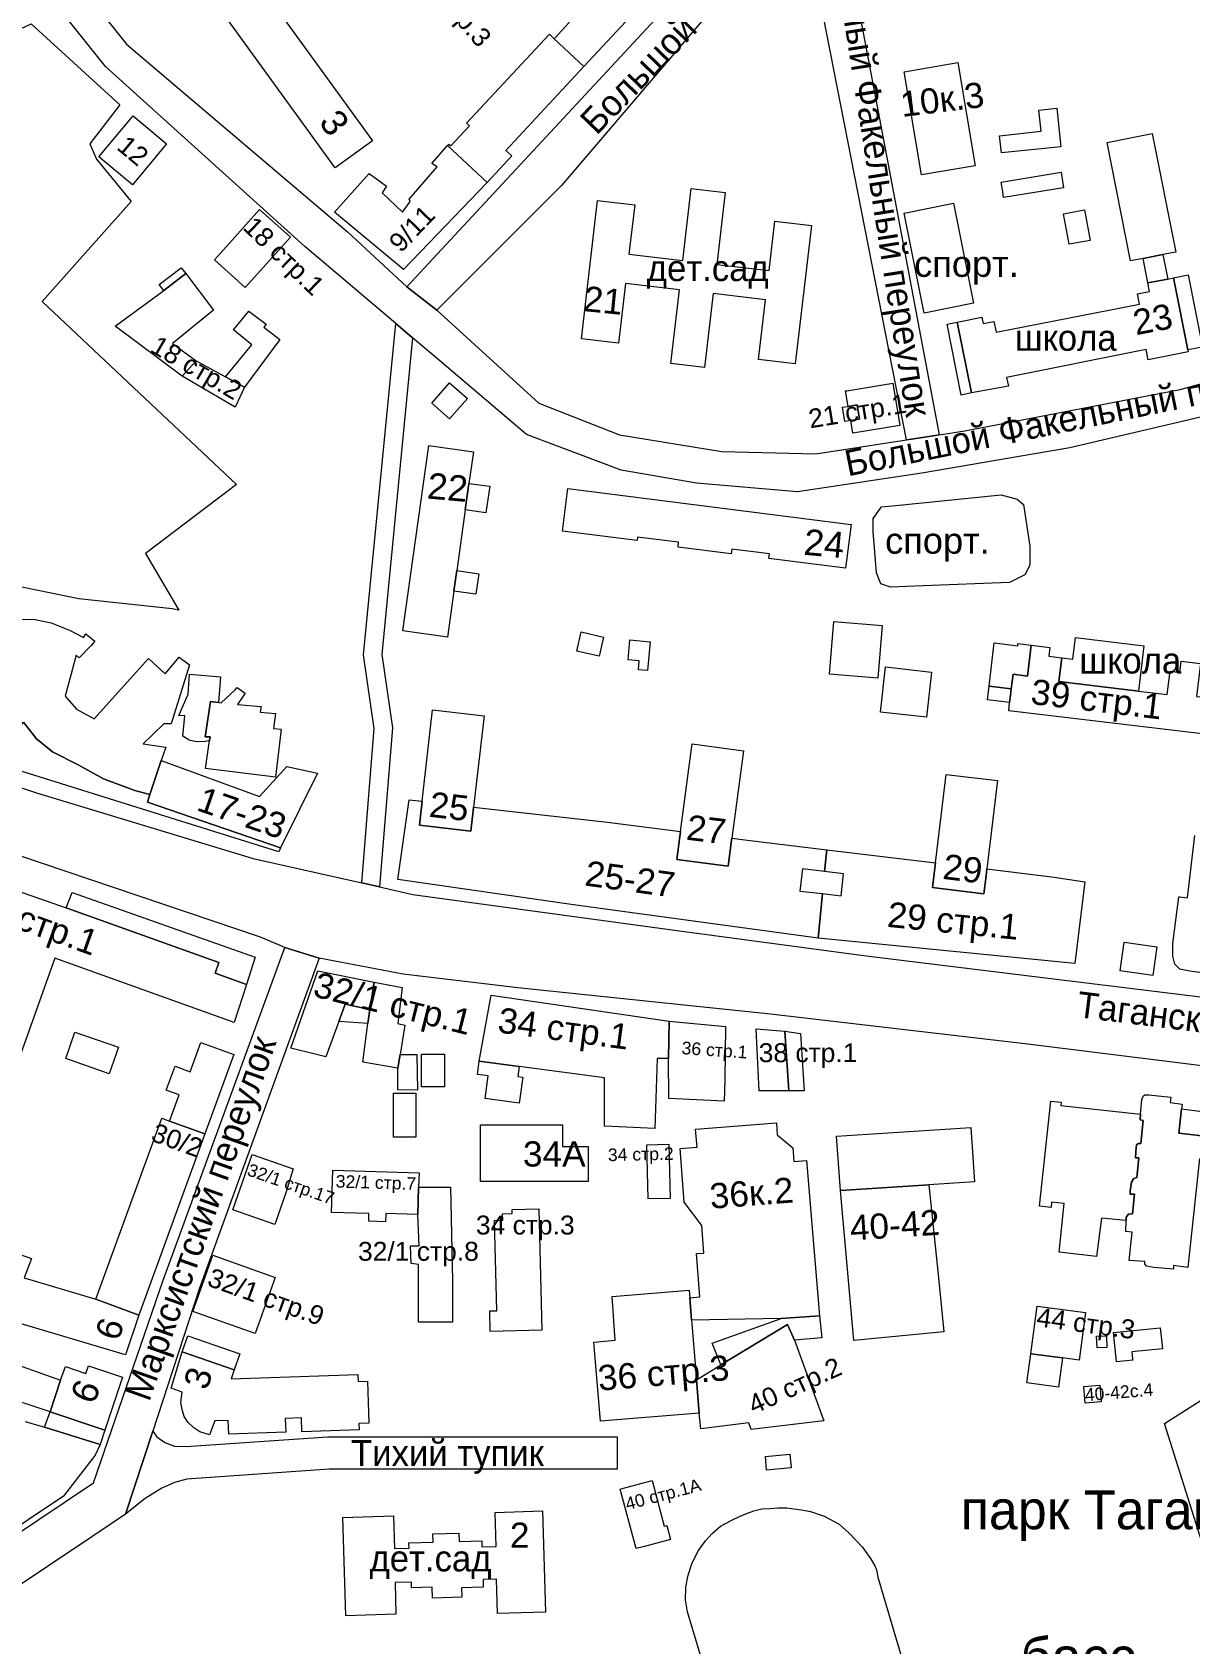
# Model space of a CAD drawing. Header units: metres. Extents: x 9999 to 15101, y 6965 to 11034.
# Drawn here: x 10378.2 to 10699.5, y 7899.4 to 8346.6 of the extents above; entities that cross this region are included whole.
import ezdxf
from ezdxf.enums import TextEntityAlignment as Align

# ---------------------------------------------------------------- set-up
doc = ezdxf.new("R2010")
doc.units = ezdxf.units.M
doc.header["$MEASUREMENT"] = 0
for name, color, linetype, lineweight in [('Слой 11', 7, 'Continuous', 0), ('Слой 25', 7, 'Continuous', 0), ('Слой 26', 7, 'Continuous', 0), ('Слой 29', 7, 'Continuous', 0), ('Слой 3', 7, 'Continuous', 0), ('Слой 31', 7, 'Continuous', 0), ('Слой 47', 7, 'Continuous', 0), ('Слой 5', 7, 'Continuous', 0), ('Слой 57', 7, 'Continuous', 0), ('Слой 8', 7, 'Continuous', 0), ('Слой 9', 7, 'Continuous', 0)]:
    doc.layers.add(name, color=color, linetype=linetype, lineweight=lineweight)
doc.styles.add('Style-arial', font='arial.shx')
doc.styles.add('Style-bm431', font='bm431.shx')
doc.styles.add('Style-p131', font='p131.shx')

msp = doc.modelspace()

# ---------------------------------------------------------------- linework, layer by layer
at = {"layer": 'Слой 11', "color": 8, "linetype": 'Continuous', "lineweight": 0, "flags": 128}
msp.add_lwpolyline([(10734.05, 7828.87), (10692.48, 7960.52), (10708.29, 7970.5)], dxfattribs=at)
at = {"layer": 'Слой 25', "color": 8, "linetype": 'Continuous', "lineweight": 0, "flags": 128}
for points in [[(10731.93, 8499.87), (10734.23, 8490.49), (10711.13, 8484.33), (10684.49, 8470.15), (10659.56, 8450.81), (10619.52, 8411.53), (10597.32, 8388.11), (10593.34, 8383.8), (10589.49, 8379.48), (10525.12, 8304.06), (10490.51, 8269.46), (10482.24, 8275.95), (10587.46, 8389.3), (10630.72, 8435.74), (10655.53, 8458), (10678.02, 8477.08), (10697.52, 8486.63), (10723.6, 8497.44), (10731.93, 8499.87)], [(10629.94, 8234.86), (10628.92, 8234.73), (10622.3, 8233.71), (10620.95, 8233.5), (10593.07, 8375.51), (10596.88, 8379.51), (10601.71, 8384.59), (10615.84, 8309.92), (10629.94, 8234.86)], [(10414.49, 8000), (10448.31, 8092.57), (10457.84, 8089.61), (10424.64, 7998.08), (10412.99, 7962.39), (10411.68, 7958.4), (10404.16, 7935.36), (10394.78, 7929.09), (10310.2, 7872.52), (10301.6, 7881.29), (10395.2, 7944), (10414.49, 8000)], [(10540.64, 7947.8), (10460.63, 7947.8), (10421.14, 7945.07), (10417.76, 7944.16), (10414.24, 7942.56), (10409.6, 7939.68), (10404.16, 7935.36), (10411.68, 7958.4), (10412.8, 7956.8), (10415.04, 7955.2), (10417.76, 7954.24), (10420.96, 7954.08), (10460.32, 7956.8), (10540.64, 7956.8), (10540.64, 7947.8)]]:
    msp.add_lwpolyline(points, close=True, dxfattribs=at)
for points in [[(10378.98, 8375.13), (10404.36, 8343.36), (10465.76, 8291.2), (10482.24, 8275.95), (10490.51, 8269.46), (10518.88, 8243.68), (10541.28, 8234.88), (10569.64, 8230.28), (10595.71, 8229.64), (10620.95, 8233.5), (10622.3, 8233.71), (10628.92, 8234.73), (10629.94, 8234.86), (10637.06, 8236.01), (10696.85, 8247.46), (10765.55, 8266.54)], [(10708.44, 8241.2), (10666.22, 8231.33), (10625.14, 8224.27), (10590.7, 8219.09), (10562.63, 8221.48), (10541.73, 8225.07), (10515.45, 8235.03), (10489.49, 8256.99), (10483.82, 8261.81), (10479.18, 8265.75), (10453.92, 8287.2), (10398.59, 8337.09), (10372.32, 8370.08)], [(10290.39, 8165.39), (10379.44, 8135.5), (10439.52, 8117.28), (10469.68, 8110.53), (10474.61, 8109.43), (10483.84, 8107.36), (10556.48, 8097.44), (10609.69, 8090.34), (10702.56, 8078.89)], [(10757.92, 8052.96), (10654.56, 8065.76), (10583.2, 8074.08), (10513.01, 8081.43), (10481.21, 8085.25), (10457.84, 8089.61), (10448.31, 8092.57), (10441.6, 8095.52), (10374.24, 8118.24)]]:
    msp.add_lwpolyline(points, dxfattribs=at)
at = {"layer": 'Слой 26', "color": 8, "linetype": 'Continuous', "lineweight": 0, "flags": 128}
msp.add_lwpolyline([(10470.21, 8173.84), (10479.18, 8265.75), (10483.82, 8261.81), (10475.24, 8173.96), (10478.2, 8153.55), (10474.61, 8109.43), (10469.68, 8110.53), (10473.17, 8153.39), (10470.21, 8173.84)], close=True, dxfattribs=at)
at = {"layer": 'Слой 3', "color": 8, "linetype": 'Continuous', "lineweight": 0, "flags": 128}
for points in [[(10385.44, 8415.1), (10395.74, 8422.57), (10472.64, 8316.47), (10462.35, 8309.01), (10385.44, 8415.1)], [(10531.37, 8337.15), (10523.14, 8344.83), (10527.4, 8349.41), (10524.76, 8351.86), (10528.41, 8355.78), (10531.66, 8352.76), (10539.72, 8361.41), (10536.62, 8364.29), (10540.57, 8368.53), (10543.68, 8365.63), (10548.33, 8370.63), (10555.95, 8363.54), (10531.37, 8337.15)], [(10531.37, 8337.15), (10509.67, 8313.85), (10511.34, 8312.29), (10504.52, 8304.97), (10493.53, 8315.2), (10493.91, 8315.6), (10494.41, 8315.13), (10499.58, 8320.68), (10498.82, 8321.38), (10521.81, 8346.06), (10523.14, 8344.83), (10531.37, 8337.15)], [(10625.09, 8307.03), (10620.22, 8335.66), (10635.13, 8338.19), (10640, 8309.57), (10625.09, 8307.03)], [(10657.68, 8325.04), (10662.68, 8325.56), (10663.79, 8314.85), (10647.25, 8313.12), (10646.75, 8317.92), (10658.3, 8319.13), (10657.68, 8325.04)], [(10406.21, 8323.39), (10415.52, 8315.64), (10406.06, 8304.27), (10396.74, 8312.01), (10406.21, 8323.39)], [(10504.52, 8304.97), (10481.33, 8280.79), (10462.15, 8296.68), (10471.74, 8307.47), (10476.54, 8303.88), (10475.34, 8302.08), (10481.03, 8296.68), (10483.13, 8299.68), (10482.83, 8300.28), (10490.62, 8309.27), (10489.12, 8310.17), (10493.53, 8315.2), (10504.52, 8304.97)], [(10692.08, 8284.92), (10686.57, 8283.83), (10683.13, 8283.14), (10676.59, 8315.99), (10689.11, 8318.48), (10695.65, 8285.63), (10692.08, 8284.92)], [(10647.18, 8305.06), (10663.81, 8307.75), (10664.5, 8303.49), (10647.87, 8300.8), (10647.62, 8302.43), (10647.18, 8305.06)], [(10590.02, 8254.61), (10579.86, 8255.8), (10581.81, 8272.38), (10567.28, 8274.08), (10564.88, 8253.6), (10555.5, 8254.7), (10557.9, 8275.18), (10542.92, 8276.93), (10540.98, 8260.35), (10530.66, 8261.56), (10535.15, 8299.93), (10545.47, 8298.73), (10543.87, 8285.03), (10558.84, 8283.27), (10561.18, 8303.22), (10570.56, 8302.12), (10568.23, 8282.18), (10582.75, 8280.47), (10584.36, 8294.17), (10594.51, 8292.98), (10590.02, 8254.61)], [(10433.72, 8288.92), (10441.35, 8297.39), (10449.9, 8289.71), (10437.34, 8275.74), (10428.79, 8283.43), (10433.72, 8288.92)], [(10666.03, 8287.78), (10664.49, 8296.26), (10670.36, 8297.33), (10671.9, 8288.85), (10666.03, 8287.78)], [(10693.42, 8278.14), (10687.91, 8277.05), (10686.57, 8283.83), (10692.08, 8284.92), (10693.42, 8278.14)], [(10414.76, 8274.96), (10420.83, 8279.63), (10428.51, 8269.49), (10417.21, 8260.22), (10423.78, 8255.43), (10419.81, 8251.14), (10401.29, 8265.02), (10414.76, 8274.96)], [(10414.76, 8274.96), (10413.51, 8276.59), (10419.58, 8281.26), (10420.83, 8279.63), (10414.76, 8274.96)], [(10699, 8258.45), (10695.02, 8278.46), (10699.06, 8279.26), (10703.04, 8259.25), (10699, 8258.45)], [(10685.6, 8271.12), (10685.02, 8273.99), (10688.39, 8274.66), (10687.91, 8277.05), (10693.42, 8278.14), (10695.02, 8278.46), (10699, 8258.45), (10699.11, 8257.89), (10687.98, 8255.68), (10687.41, 8258.55), (10648.69, 8250.85), (10649.18, 8248.41), (10638.91, 8246.51), (10634.99, 8266.18), (10641.81, 8267.53), (10642.16, 8265.79), (10645.17, 8266.39), (10645.76, 8263.42), (10685.6, 8271.12)], [(10437.13, 8248.12), (10431.88, 8250.99), (10439.2, 8259.88), (10434.11, 8264.01), (10438.4, 8269.25), (10443.17, 8265.6), (10442.54, 8264.8), (10446.99, 8261.31), (10437.13, 8248.12)], [(10638.91, 8246.51), (10636.1, 8245.95), (10632.18, 8265.62), (10634.99, 8266.18), (10638.91, 8246.51)], [(10437.13, 8248.12), (10434.59, 8242.56), (10419.81, 8251.14), (10423.78, 8255.43), (10431.88, 8250.99), (10437.13, 8248.12)], [(10499.03, 8244.96), (10494.08, 8239.34), (10489.14, 8243.7), (10494.08, 8249.32), (10499.03, 8244.96)], [(10607.88, 8239.26), (10607.23, 8243.22), (10604.68, 8242.8), (10603.98, 8247.08), (10604.32, 8247.13), (10617.15, 8249.24), (10619.08, 8237.47), (10606.06, 8235.34), (10605.48, 8238.87), (10607.88, 8239.26)], [(10607.23, 8243.22), (10607.88, 8239.26), (10605.48, 8238.87), (10603.8, 8238.59), (10603.15, 8242.56), (10604.68, 8242.8), (10607.23, 8243.22)], [(10495.25, 8191.5), (10493.46, 8178.74), (10481.11, 8180.47), (10488.33, 8231.95), (10500.68, 8230.21), (10499.45, 8221.42), (10498.42, 8214.09), (10496.05, 8197.2), (10495.8, 8195.43), (10495.25, 8191.5)], [(10498.42, 8214.09), (10499.45, 8221.42), (10505.22, 8220.61), (10504.19, 8213.28), (10498.42, 8214.09)], [(10605.54, 8210.01), (10603.99, 8197.89), (10582.73, 8200.61), (10582.89, 8201.84), (10572.41, 8203.18), (10572.24, 8201.83), (10557.49, 8203.72), (10557.67, 8205.09), (10546.24, 8206.54), (10546.11, 8205.54), (10525.42, 8208.18), (10526.93, 8220.04), (10605.54, 8210.01)], [(10495.25, 8191.5), (10495.8, 8195.43), (10496.05, 8197.2), (10502.19, 8196.34), (10501.39, 8190.64), (10495.25, 8191.5)], [(10599.53, 8168.48), (10600.73, 8183.09), (10614.13, 8181.98), (10612.93, 8167.38), (10599.53, 8168.48)], [(10529.39, 8174.87), (10530.63, 8180.21), (10536.83, 8178.77), (10535.6, 8173.43), (10529.39, 8174.87)], [(10544.14, 8178), (10549.77, 8177.47), (10549.02, 8169.45), (10546.51, 8169.69), (10546.75, 8172.19), (10543.62, 8172.49), (10544.14, 8178)], [(10654.52, 8167.96), (10650.48, 8168.44), (10650, 8164.43), (10643.83, 8165.17), (10645.26, 8177.16), (10651.77, 8176.38), (10651.84, 8176.95), (10655.54, 8176.5), (10654.52, 8167.96)], [(10649.79, 8162.64), (10650, 8164.43), (10650.48, 8168.44), (10654.52, 8167.96), (10655.54, 8176.5), (10660.71, 8175.89), (10660.42, 8173.43), (10664, 8173), (10663.22, 8166.41), (10685.3, 8163.78), (10693.3, 8162.82), (10694.07, 8169.27), (10696.81, 8168.95), (10697.18, 8172.05), (10702.48, 8171.42), (10701.39, 8162.28), (10704.14, 8161.95), (10703.73, 8158.46), (10703.27, 8154.58), (10702.94, 8151.87), (10649.27, 8158.27), (10649.54, 8160.59), (10649.79, 8162.64)], [(10663.22, 8166.41), (10664, 8173), (10667.1, 8172.63), (10667.81, 8178.61), (10686.79, 8176.35), (10685.3, 8163.78), (10663.22, 8166.41)], [(10429.93, 8160.58), (10427.68, 8160.88), (10426.24, 8151.12), (10427.6, 8151.12), (10427.44, 8150.03), (10426.32, 8149.76), (10423.84, 8149.68), (10421.76, 8150.16), (10420, 8151.28), (10420.64, 8156.88), (10418.96, 8157.04), (10421.52, 8162.88), (10421.92, 8168.48), (10430.48, 8167.76), (10429.93, 8160.58)], [(10613.67, 8157.95), (10615.07, 8170.48), (10627.89, 8169.06), (10626.5, 8156.52), (10613.67, 8157.95)], [(10434.56, 8164.16), (10435.12, 8164.8), (10437.36, 8163.2), (10435.2, 8160.08), (10441.76, 8159.52), (10441.52, 8157.92), (10445.76, 8157.6), (10445.2, 8153.36), (10447.36, 8153.2), (10445.76, 8139.92), (10426.32, 8142.32), (10427.44, 8150.03), (10427.6, 8151.12), (10426.24, 8151.12), (10427.68, 8160.88), (10429.93, 8160.58), (10430.72, 8160.48), (10434.56, 8164.16)], [(10649.79, 8162.64), (10649.54, 8160.59), (10643.37, 8161.32), (10643.83, 8165.17), (10650, 8164.43), (10649.79, 8162.64)], [(10486.36, 8132.35), (10486.46, 8133.2), (10489.38, 8158.57), (10503.67, 8156.93), (10500.75, 8131.57), (10500.63, 8130.57), (10499.98, 8124.92), (10485.69, 8126.57), (10486.36, 8132.35)], [(10446.73, 8119.15), (10366.45, 8144.27), (10375.85, 8155.15), (10379.44, 8150.56), (10383.84, 8146.88), (10390.96, 8143.28), (10398, 8139.44), (10406.72, 8136.16), (10410.9, 8135.03), (10410.24, 8132.96), (10447.12, 8120.24), (10446.73, 8119.15)], [(10557.99, 8123.43), (10558.17, 8124.78), (10561.45, 8149.12), (10575.71, 8147.2), (10572.44, 8122.96), (10572.26, 8121.62), (10571.39, 8115.14), (10557.13, 8117.06), (10557.99, 8123.43)], [(10410.24, 8132.96), (10410.9, 8135.03), (10414.03, 8144.47), (10441.36, 8134.48), (10448.88, 8142.88), (10457.44, 8140.96), (10447.12, 8120.24), (10410.24, 8132.96)], [(10628.8, 8114.64), (10628.97, 8116.12), (10631.94, 8140.67), (10646.18, 8138.95), (10643.22, 8114.41), (10642.99, 8112.52), (10642.38, 8107.52), (10628.14, 8109.24), (10628.8, 8114.64)], [(10572.44, 8122.96), (10576.8, 8122.4), (10598.78, 8119.76), (10598.19, 8113.69), (10592, 8114.4), (10591.3, 8108.29), (10597.59, 8107.57), (10596.38, 8095.21), (10528.48, 8104.48), (10479.68, 8111.52), (10482.88, 8133.6), (10486.46, 8133.2), (10486.36, 8132.35), (10485.69, 8126.57), (10499.98, 8124.92), (10500.63, 8130.57), (10500.75, 8131.57), (10537.92, 8127.36), (10558.17, 8124.78), (10557.99, 8123.43), (10557.13, 8117.06), (10571.39, 8115.14), (10572.26, 8121.62), (10572.44, 8122.96)], [(10314.31, 8102.11), (10303.58, 8071.12), (10288.42, 8076.37), (10294.16, 8092.96), (10301.08, 8112.92), (10317.32, 8117.3), (10335.65, 8121.99), (10376.02, 8107.68), (10387.7, 8103.6), (10429.99, 8088.46), (10429.05, 8085.52), (10437.75, 8082.3), (10434.33, 8071.84), (10384.51, 8089.63), (10369.69, 8048.12), (10355.18, 8053.3), (10370, 8094.84), (10332.09, 8108.37), (10314.31, 8102.11)], [(10628.97, 8116.12), (10628.8, 8114.64), (10628.14, 8109.24), (10642.38, 8107.52), (10642.99, 8112.52), (10643.22, 8114.41), (10661.92, 8112.16), (10670.4, 8110.88), (10667.68, 8088.16), (10596.38, 8095.21), (10597.59, 8107.57), (10602.73, 8106.98), (10603.43, 8113.09), (10598.19, 8113.69), (10598.78, 8119.76), (10628.97, 8116.12)], [(10387.7, 8103.6), (10389.3, 8107.88), (10440.16, 8089.94), (10437.75, 8082.3), (10429.05, 8085.52), (10429.99, 8088.46), (10387.7, 8103.6)], [(10680.24, 8086.11), (10681.36, 8094.09), (10690.43, 8092.83), (10689.32, 8084.84), (10680.24, 8086.11)], [(10471.94, 8075.44), (10465.11, 8076.9), (10463.35, 8072.1), (10459.74, 8062.26), (10449.99, 8064.7), (10457.55, 8086.17), (10473.16, 8083), (10471.94, 8075.44)], [(10473.16, 8083), (10480.96, 8081.54), (10479.74, 8071.53), (10481.69, 8071.04), (10480.37, 8062.92), (10479.74, 8059.08), (10469.99, 8060.79), (10471.41, 8071.5), (10471.94, 8075.44), (10473.16, 8083)], [(10554.82, 8061.76), (10551.67, 8061.76), (10551.01, 8042.37), (10537.09, 8043.03), (10537.09, 8056.46), (10513.4, 8059.62), (10502.3, 8061.1), (10505.61, 8079.34), (10554.99, 8072.21), (10554.82, 8061.76)], [(10465.11, 8076.9), (10471.94, 8075.44), (10471.41, 8071.5), (10463.35, 8072.1), (10465.11, 8076.9)], [(10390.09, 8069.15), (10402.2, 8064.91), (10399.63, 8057.57), (10387.52, 8061.81), (10390.09, 8069.15)], [(10554.82, 8061.76), (10554.99, 8072.21), (10570.64, 8070.72), (10570.48, 8055.96), (10570.31, 8049.99), (10554.98, 8050.66), (10554.82, 8061.76)], [(10580, 8052.81), (10579.17, 8070.05), (10587.13, 8069.39), (10588.29, 8052.81), (10580, 8052.81)], [(10587.13, 8069.39), (10591.53, 8068.72), (10592.48, 8052.79), (10588.29, 8052.81), (10587.13, 8069.39)], [(10426.19, 8040.88), (10416.34, 8044.37), (10419.03, 8051.75), (10415.45, 8053.06), (10417.87, 8059.68), (10422.11, 8058.13), (10425.06, 8066.22), (10434.22, 8062.87), (10426.19, 8040.88)], [(10479.74, 8059.08), (10480.37, 8062.92), (10485.03, 8062.94), (10485.17, 8053.05), (10479.7, 8053.09), (10479.74, 8059.08)], [(10486.33, 8053.94), (10486.33, 8062.97), (10492.67, 8062.97), (10492.67, 8053.94), (10486.33, 8053.94)], [(10513.4, 8059.62), (10513.03, 8056.82), (10514.4, 8056.64), (10513.43, 8049.4), (10503.96, 8050.67), (10504.8, 8056.95), (10501.8, 8057.35), (10502.3, 8061.1), (10513.4, 8059.62)], [(10478.47, 8052.22), (10484.72, 8052.22), (10484.72, 8040.01), (10478.47, 8040.01), (10478.47, 8052.22)], [(10681.89, 8016.88), (10675.04, 8017.52), (10673.68, 8006.89), (10663.25, 8008.03), (10664.72, 8021.58), (10661.2, 8021.97), (10661.03, 8020.46), (10657.82, 8020.81), (10660.99, 8049.99), (10663.83, 8049.68), (10663.73, 8048.72), (10685.89, 8046.32), (10685.76, 8044.8), (10686.56, 8044.64), (10685.92, 8038.24), (10685.28, 8038.24), (10684.8, 8037.92), (10684.64, 8037.28), (10684.48, 8034.24), (10685.44, 8034.24), (10684.8, 8028.8), (10684, 8028.48), (10683.36, 8027.52), (10683.04, 8025.12), (10683.04, 8024.16), (10684.16, 8024.16), (10683.68, 8018.72), (10682.56, 8018.56), (10681.92, 8017.76), (10681.89, 8016.88)], [(10416.34, 8044.37), (10426.19, 8040.88), (10407.85, 7990.61), (10395.91, 7994.97), (10414.25, 8045.23), (10416.34, 8044.37)], [(10502.66, 8027.7), (10502.66, 8043.4), (10525.45, 8043.4), (10525.45, 8037.42), (10532.55, 8037.42), (10532.55, 8027.7), (10502.66, 8027.7)], [(10564.65, 8007.81), (10564.09, 8015.48), (10559.22, 8021.93), (10558.05, 8036.83), (10562.77, 8037.21), (10562.33, 8042.2), (10584.79, 8043.95), (10585.03, 8040.61), (10589.34, 8037.01), (10589.65, 8033.21), (10593.16, 8033.51), (10596.8, 7990.4), (10586.12, 7989.62), (10561.26, 7989.15), (10560.74, 7995.34), (10563.52, 7995.66), (10562.65, 8007.66), (10564.65, 8007.81)], [(10639.74, 8027.62), (10627.09, 8026.77), (10602.58, 8025.14), (10601.45, 8040.21), (10638.74, 8042.7), (10639.74, 8027.62)], [(10549.19, 8022.84), (10548.86, 8037.89), (10554.98, 8038.03), (10555.32, 8022.98), (10549.19, 8022.84)], [(10439.26, 8035.17), (10450.69, 8031.18), (10450.29, 8030.02), (10448.74, 8024.79), (10445.57, 8015.72), (10433.89, 8019.79), (10439.26, 8035.17)], [(10485.6, 8030.04), (10485.48, 8026.14), (10485.24, 8018.55), (10476.4, 8018.82), (10476.33, 8016.49), (10471.63, 8016.63), (10471.69, 8018.76), (10461.34, 8019.08), (10461.69, 8030.78), (10485.6, 8030.04)], [(10485.5, 7988.67), (10485.5, 8000), (10485.5, 8004.65), (10483.4, 8004.91), (10483.28, 8009.83), (10485.65, 8009.83), (10485.24, 8018.55), (10485.48, 8026.14), (10494.38, 8026.14), (10494.87, 8000), (10494.87, 7988.67), (10485.5, 7988.67)], [(10627.09, 8026.77), (10629.86, 8000), (10631.24, 7985.99), (10606.28, 7983.51), (10602.58, 8025.14), (10627.09, 8026.77)], [(10518.84, 8020.12), (10519.72, 7986.39), (10505.37, 7986.01), (10505.22, 7991.74), (10507.2, 7991.79), (10506.55, 8016.86), (10508.86, 8016.92), (10508.81, 8018.71), (10511.5, 8018.78), (10511.47, 8019.93), (10518.84, 8020.12)], [(10395.91, 7994.97), (10407.85, 7990.61), (10404.15, 7979.54), (10372.43, 7989.02), (10368.91, 7978.6), (10386.12, 7972.54), (10383.22, 7963.76), (10354.1, 7973.37), (10355.4, 7977.16), (10360.12, 7988.38), (10367.62, 8009.92), (10377.99, 8006.31), (10376.04, 8000.9), (10395.91, 7994.97)], [(10428.4, 8007.2), (10445.65, 8001.05), (10440.1, 7985.48), (10422.85, 7991.63), (10428.4, 8007.2)], [(10560.55, 7997.55), (10560.74, 7995.34), (10561.26, 7989.15), (10562.59, 7972.66), (10563.4, 7963.41), (10535.94, 7961.12), (10534.09, 7983.06), (10540.02, 7983.61), (10539.23, 7995.71), (10560.55, 7997.55)], [(10668.82, 7978.1), (10664.18, 7978.72), (10655.42, 7979.88), (10657.16, 7993.06), (10670.56, 7991.29), (10668.82, 7978.1)], [(10589.83, 7983.67), (10587.86, 7988.02), (10569.37, 7976.8), (10567, 7982.77), (10586.12, 7989.62), (10596.8, 7990.4), (10597.44, 7984.32), (10589.83, 7983.67)], [(10421.47, 7984.88), (10435.84, 7979.82), (10434.27, 7975.37), (10419.9, 7980.42), (10421.47, 7984.88)], [(10563.83, 7959.07), (10563.4, 7963.41), (10562.59, 7972.66), (10569.37, 7976.8), (10587.86, 7988.02), (10589.83, 7983.67), (10597.93, 7961.25), (10577.83, 7958.81), (10577.19, 7960.68), (10563.83, 7959.07)], [(10676.56, 7981.61), (10673.79, 7981.49), (10673.66, 7984.73), (10676.43, 7984.84), (10676.56, 7981.61)], [(10678.35, 7985.74), (10691.34, 7987.09), (10691.95, 7981.23), (10683.46, 7980.35), (10683.67, 7978.39), (10683.7, 7978.09), (10681.99, 7977.91), (10679.2, 7977.62), (10678.35, 7985.74)], [(10434.27, 7975.37), (10433.44, 7972.91), (10468.61, 7974.08), (10468.71, 7972.14), (10471.28, 7972.29), (10471.65, 7960.59), (10468.93, 7960.54), (10468.99, 7958.73), (10453.1, 7958.23), (10452.98, 7962.04), (10448.47, 7961.9), (10448.6, 7958.07), (10432.77, 7957.57), (10432.65, 7961.37), (10428.91, 7961.25), (10427.43, 7957.4), (10424.72, 7958.23), (10423.07, 7959.29), (10421.39, 7960.85), (10420.43, 7962.47), (10419.83, 7964.39), (10419.47, 7966.32), (10419.89, 7969.19), (10416.77, 7970.31), (10419.9, 7980.42), (10434.27, 7975.37)], [(10655.42, 7979.88), (10664.18, 7978.72), (10663.11, 7970.63), (10654.35, 7971.79), (10655.42, 7979.88)], [(10398.39, 7958.67), (10383.22, 7963.76), (10386.12, 7972.54), (10387.44, 7976.33), (10393.15, 7974.42), (10393.86, 7976.54), (10403.32, 7973.37), (10398.39, 7958.67)], [(10670.11, 7970.76), (10674.55, 7971.12), (10674.93, 7966.54), (10670.49, 7966.18), (10670.11, 7970.76)], [(10383.22, 7963.76), (10398.39, 7958.67), (10397.12, 7954.72), (10381.6, 7959.53), (10383.22, 7963.76)], [(10582.08, 7947.55), (10581.74, 7951.33), (10588.52, 7951.95), (10588.86, 7948.16), (10582.08, 7947.55)], [(10545.84, 7925.79), (10541.46, 7942.3), (10542.38, 7942.54), (10550.28, 7944.64), (10553.62, 7932.04), (10554.34, 7932.23), (10555.38, 7928.32), (10547.77, 7926.3), (10545.84, 7925.79)], [(10478.83, 7925.77), (10482.82, 7925.89), (10482.77, 7927.4), (10489.51, 7927.6), (10489.45, 7929.88), (10496.66, 7930.09), (10496.73, 7927.77), (10502.99, 7927.95), (10503.04, 7926.25), (10507, 7926.36), (10506.72, 7935.85), (10519.87, 7936.24), (10520.69, 7908.16), (10507.42, 7907.77), (10507.13, 7917.33), (10503.36, 7917.22), (10503.42, 7915.09), (10497.39, 7914.91), (10497.47, 7912.27), (10489.31, 7912.03), (10489.22, 7915.1), (10483.53, 7914.93), (10483.48, 7916.5), (10478.94, 7916.36), (10479.2, 7907.57), (10465.24, 7907.16), (10464.44, 7934.43), (10478.56, 7934.84), (10478.83, 7925.77)]]:
    msp.add_lwpolyline(points, close=True, dxfattribs=at)
for points in [[(10374.64, 8183.76), (10379.04, 8183.68), (10383.52, 8182.72), (10388.56, 8180.72), (10392.48, 8178.64), (10393.12, 8179.68), (10395.6, 8177.6), (10394.56, 8176.4), (10391.28, 8172.96), (10390.4, 8173.76), (10387.36, 8162.4), (10390.56, 8158.8), (10395.46, 8156.1), (10410.48, 8172.8), (10415.12, 8168.56), (10419.04, 8173.2), (10421.92, 8171.04), (10416.8, 8154.72), (10414.8, 8154.72), (10409.04, 8149.12), (10415.28, 8148.24), (10414.03, 8144.47), (10414.03, 8144.47), (10410.9, 8135.03), (10406.72, 8136.16), (10398, 8139.44), (10390.96, 8143.28), (10383.84, 8146.88), (10379.44, 8150.56), (10375.85, 8155.15)], [(10729.44, 8081.92), (10699.52, 8086.08), (10696.8, 8086.56), (10695.36, 8088), (10694.88, 8090.24), (10694.88, 8093.76), (10696.48, 8106.72), (10696.8, 8106.72), (10698.88, 8106.4), (10700.96, 8123.68)], [(10702.22, 8034.02), (10699.04, 8003.84), (10695.04, 8004.32), (10695.04, 8003.36), (10689.6, 8003.84), (10687.52, 8004.16), (10687.04, 8004.8), (10687.04, 8005.44), (10682.72, 8005.76), (10683.52, 8013.6), (10681.76, 8013.76), (10681.89, 8016.88), (10681.92, 8017.76), (10682.56, 8018.56), (10683.68, 8018.72), (10684.16, 8024.16), (10683.04, 8024.16), (10683.04, 8025.12), (10683.36, 8027.52), (10684, 8028.48), (10684.8, 8028.8), (10685.44, 8034.24), (10684.48, 8034.24), (10684.64, 8037.28), (10684.8, 8037.92), (10685.28, 8038.24), (10685.92, 8038.24), (10686.56, 8044.64), (10685.76, 8044.8), (10685.89, 8046.32), (10686.24, 8050.4), (10686.56, 8051.36), (10687.04, 8051.68), (10688.16, 8051.68), (10694.24, 8051.04), (10694.08, 8049.6), (10694.08, 8049.6), (10697.44, 8049.12), (10697.28, 8047.82), (10696.48, 8041.12), (10702.88, 8040.32)], [(10702.88, 8040.32), (10696.48, 8041.12), (10697.28, 8047.82), (10713.04, 8045.76)], [(10376.25, 7961.06), (10381.6, 7959.53), (10397.12, 7954.72), (10395.68, 7951.68), (10386.88, 7940.32), (10328, 7900.96)]]:
    msp.add_lwpolyline(points, dxfattribs=at)
at = {"layer": 'Слой 47', "color": 8, "linetype": 'Continuous', "lineweight": 0, "flags": 128}
msp.add_lwpolyline([(10377.93, 8348.98), (10402.58, 8326.48), (10394.26, 8315.7), (10396.09, 8311.4), (10405.66, 8299.68), (10381.01, 8271.94), (10434.92, 8221.1), (10409.66, 8202), (10418.9, 8186.28), (10417.05, 8186.59), (10391.18, 8189.36), (10371.77, 8193.37), (10355.45, 8178.89), (10301.85, 8229.73), (10320.95, 8251.3), (10278.75, 8302.76), (10377.93, 8348.98)], close=True, dxfattribs=at)
at = {"layer": 'Слой 5', "color": 8, "linetype": 'Continuous', "lineweight": 0, "flags": 128}
for points in [[(10620.23, 8296.45), (10633.96, 8299.2), (10639.54, 8271.4), (10625.81, 8268.64), (10620.23, 8296.45)], [(10651.63, 8217), (10653.41, 8215.58), (10655.18, 8204.03), (10655.18, 8198.69), (10653.76, 8196.03), (10649.5, 8193.9), (10625.51, 8193.01), (10616.45, 8192.65), (10613.79, 8193.54), (10612.55, 8196.56), (10611.66, 8208.11), (10611.66, 8211.67), (10613.97, 8214.87), (10616.99, 8215.22), (10647.19, 8218.25), (10651.63, 8217)]]:
    msp.add_lwpolyline(points, close=True, dxfattribs=at)
msp.add_lwpolyline([(10587.23, 7817.79), (10560.12, 7908.2), (10559.53, 7911.56), (10559.68, 7915.07), (10560.27, 7918.43), (10561.43, 7921.79), (10563.19, 7925.3), (10565.09, 7927.92), (10566.98, 7929.95), (10569.32, 7931.99), (10572.24, 7933.6), (10574.72, 7934.77), (10576.77, 7935.64), (10578.52, 7936.23), (10580.71, 7936.81), (10583.05, 7936.96), (10585.24, 7937.1), (10587.72, 7937.1), (10589.62, 7936.81), (10591.81, 7936.52), (10594.29, 7936.08), (10598.09, 7934.77), (10602.18, 7932.57), (10604.96, 7930.09), (10608.61, 7926.29), (10610.94, 7923.08), (10612.11, 7921.03), (10612.55, 7919.87), (10612.94, 7917.83), (10638.6, 7831.36)], dxfattribs=at)

# ---------------------------------------------------------------- texts
at = {"layer": 'Слой 29', "color": 8, "linetype": 'Continuous', "lineweight": 0, "style": 'Style-p131'}
for s, rotation, p in [('Большой Рогожский переулок', 46, (10534.88, 8317.82)), ('Малый Факельный переулок', 278.9, (10600.94, 8366.4)), ('Большой Факельный переулок', 11.5, (10604.62, 8223.34)), ('Таганская улица', 352.9, (10667.95, 8073.33)), ('Марксистский переулок', 70.5, (10410.68, 7966.3))]:
    msp.add_text(s, height=7.2, rotation=rotation, dxfattribs=at).set_placement(p)
msp.add_text('Тихий тупик', height=7.2, dxfattribs=at).set_placement((10466.72, 7948.7))
at = {"layer": 'Слой 31', "color": 8, "linetype": 'Continuous', "lineweight": 0, "style": 'Style-arial'}
msp.add_text('басс.', height=10.8, dxfattribs=at).set_placement((10652.53, 7890.3))
at = {"layer": 'Слой 5', "color": 8, "linetype": 'Continuous', "lineweight": 0, "style": 'Style-arial'}
for p in [(10623.03, 8278.74), (10614.97, 8201.91)]:
    msp.add_text('спорт.', height=7.2, dxfattribs=at).set_placement(p)
at = {"layer": 'Слой 57', "color": 8, "linetype": 'Continuous', "lineweight": 0, "style": 'Style-bm431'}
msp.add_text('парк Таганский', height=10.8, dxfattribs=at).set_placement((10635.96, 7931.14))
at = {"layer": 'Слой 8', "color": 8, "linetype": 'Continuous', "lineweight": 0, "style": 'Style-p131'}
for s, p in [('дет.сад', (10548.82, 8277.56)), ('школа', (10650.97, 8258.23)), ('школа', (10668.9, 8168.65)), ('дет.сад', (10471.86, 7919.46))]:
    msp.add_text(s, height=7.2, dxfattribs=at).set_placement(p)
at = {"layer": 'Слой 9', "color": 8, "linetype": 'Continuous', "lineweight": 0, "style": 'Style-arial'}
for s, height, rotation, p in [('3 стр.3', 5.25, 310.8, (10486.9, 8359.72)), ('21', 7, 354.4, (10530.97, 8269.26)), ('23', 7, 10.9, (10684.56, 8262.52)), ('21 стр.1', 5.25, 9.3, (10594.19, 8236.69)), ('39 стр.1', 7, 353.2, (10655.14, 8160.23)), ('17-23', 7, 340.9, (10423.52, 8130.79)), ('25', 7, 353.4, (10488.17, 8128.93)), ('29', 7, 353.1, (10630.73, 8111.68)), ('25-27', 7, 352.2, (10531.35, 8109.85)), ('32/1 стр.1', 7, 345.9, (10455.83, 8079.14)), ('34 стр.1', 7, 352.4, (10507.18, 8069.08)), ('34 стр.2', 3.5, 1.2, (10538.05, 8033.31)), ('36к.2', 7, 4.4, (10566.56, 8020.09)), ('40-42', 7, 3.8, (10605.42, 8011.26)), ('6', 7, 71.5, (10402.17, 7983.09)), ('44 стр.3', 5.25, 352.4, (10656.79, 7987.54)), ('36 стр.3', 7, 4.7, (10535.54, 7969.59)), ('3', 7, 72.8, (10426.8, 7969.5)), ('40 стр.2', 5.25, 24.4, (10578.51, 7962.99)), ('40-42с.4', 3.5, 4.7, (10670.55, 7966.69)), ('40 стр.1А', 3.5, 14.8, (10543.38, 7936.42))]:
    msp.add_text(s, height=height, rotation=rotation, dxfattribs=at).set_placement(p)
for s, height, rotation, p in [('10к.3', 7, 7, (10630.81, 8327.99)), ('12', 5.25, 320.2, (10406.22, 8313.76)), ('9/11', 5.25, 46.1, (10483.6, 8292.15)), ('18 стр.2', 5.25, 329.8, (10423.79, 8253.53)), ('27', 7, 353, (10565.36, 8125.38)), ('26 стр.1', 7, 340.3, (10378.94, 8099.72)), ('29 стр.1', 7, 354.3, (10633.89, 8100.03)), ('30/2', 5.25, 339.9, (10418.48, 8039.1)), ('32/1 стр.7', 3.5, 358.2, (10473.65, 8027.41))]:
    msp.add_text(s, height=height, rotation=rotation, dxfattribs=at).set_placement(p, align=Align.MIDDLE_CENTER)
for s, height, rotation, p in [('3', 7.2, 305.9, (10463.42, 8325.91)), ('18 стр.1', 5.25, 316, (10440.06, 8295.96)), ('22', 7.2, 355, (10488.29, 8224.41)), ('24', 7.2, 355, (10592.81, 8208.8)), ('36 стр.1', 3.5, 356, (10558.63, 8066.54)), ('32/1 стр.17', 3.5, 340.7, (10438.79, 8032.78)), ('32/1 стр.9', 5.25, 340.3, (10428.26, 8003.81)), ('6', 7.2, 68, (10388.61, 7968.18))]:
    msp.add_text(s, height=height, rotation=rotation, dxfattribs=at).set_placement(p, align=Align.TOP_LEFT)
for s, height, p in [('38 стр.1', 5.25, (10579.88, 8060.79)), ('34А', 7, (10514.45, 8031.82)), ('32/1 стр.8', 5.25, (10468.67, 8005.67)), ('2', 7, (10510.82, 7926.01))]:
    msp.add_text(s, height=height, dxfattribs=at).set_placement(p)
msp.add_text('34 стр.3', height=5.25, dxfattribs=at).set_placement((10515.09, 8012.96), align=Align.CENTER)

doc.saveas('drawing.dxf')
